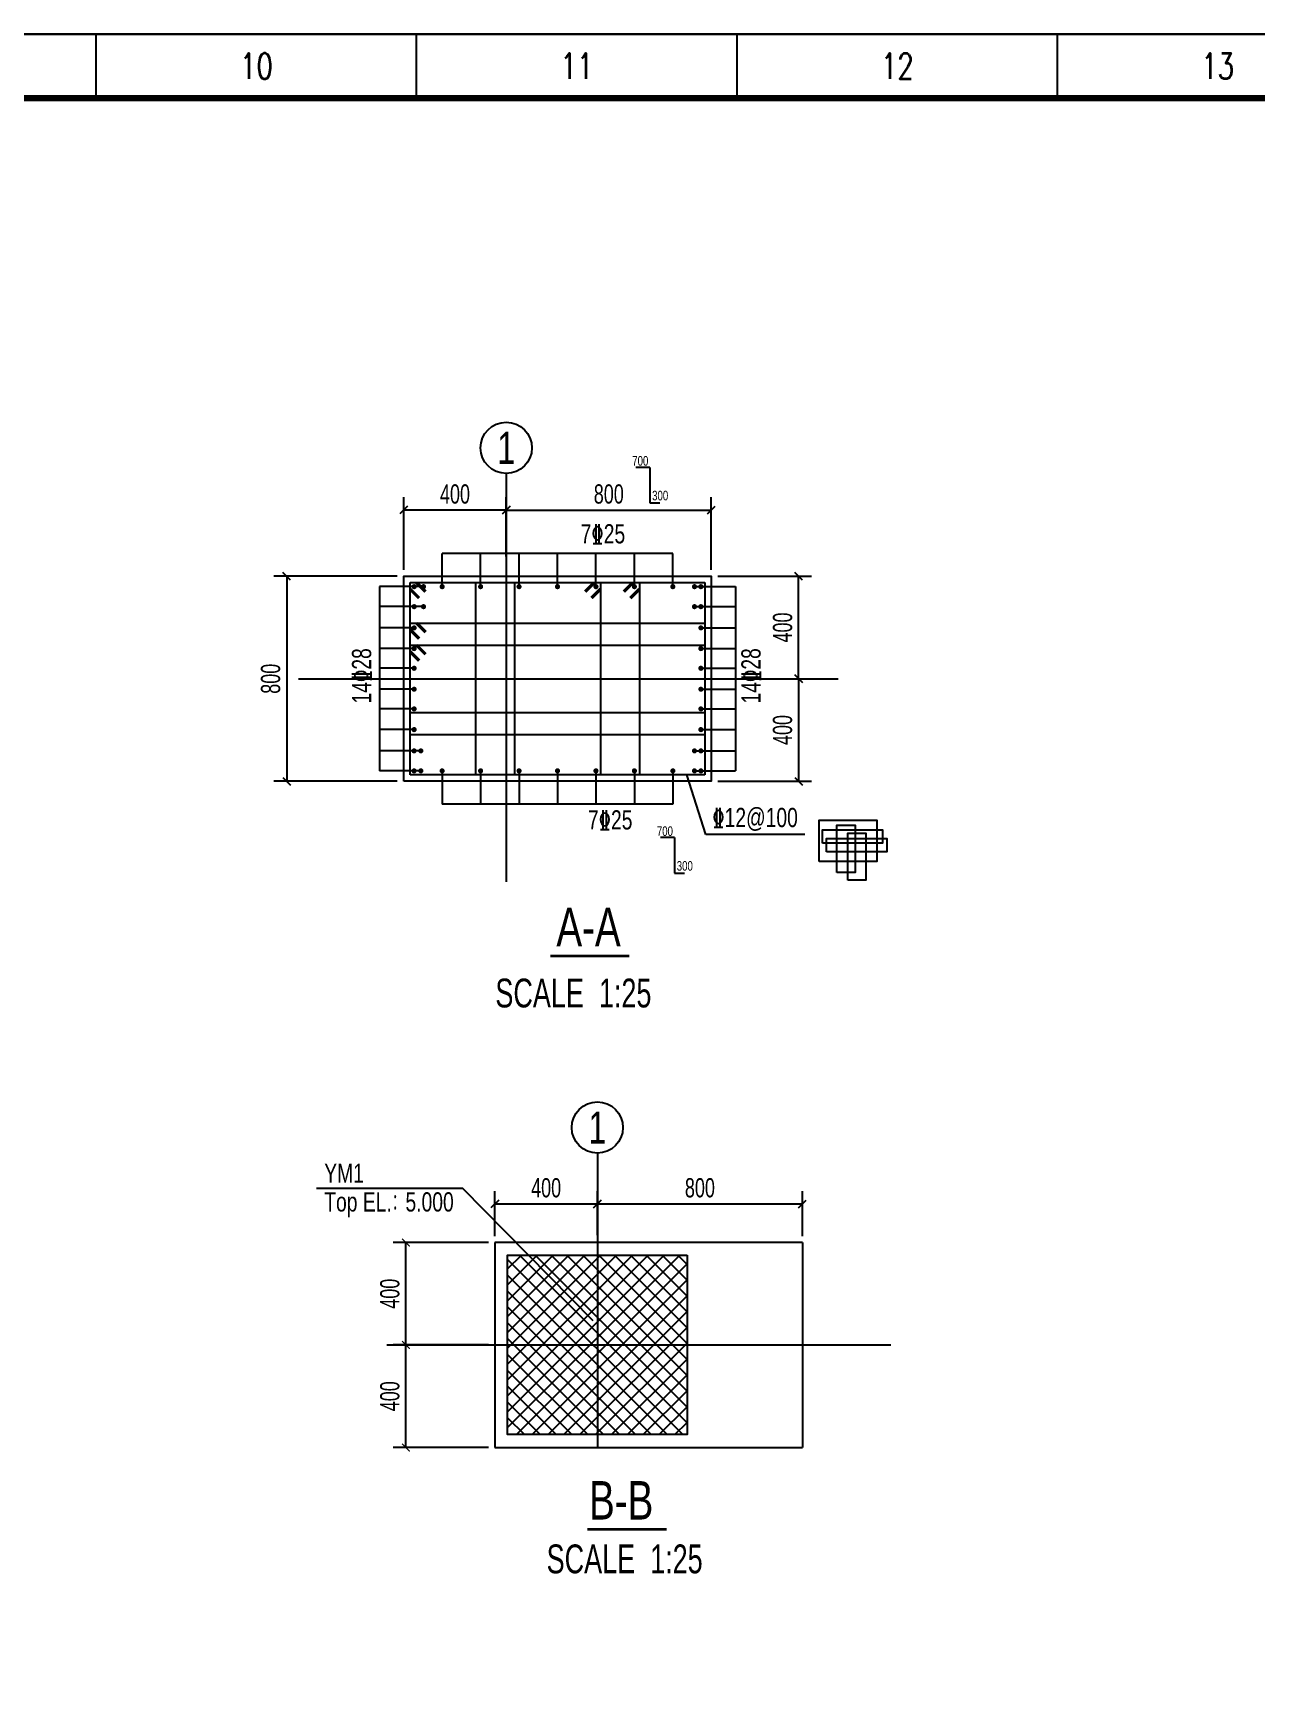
# Model space of a CAD drawing. Header units: millimetres. Extents: x -15901 to 146244, y -607033 to -56344.
# Drawn here: x 33359 to 52444, y -573322 to -547598 of the extents above; entities that cross this region are included whole.
import ezdxf
from ezdxf.enums import TextEntityAlignment as Align

# ---------------------------------------------------------------- set-up
doc = ezdxf.new("R2010")
doc.units = ezdxf.units.MM
doc.header["$LTSCALE"] = 2000
doc.linetypes.add('CENTER', pattern=[50.8, 31.75, -6.35, 6.35, -6.35])
for name, color, linetype in [('6', 1, 'Continuous'), ('LABEL_PM', 7, 'Continuous'), ('S_01', 3, 'Continuous'), ('S_01_OUTL', 3, 'Continuous'), ('S_02', 151, 'CENTER'), ('S_02_AXIS', 171, 'CENTER'), ('S_04', 2, 'Continuous'), ('S_04_TEXT', 2, 'Continuous'), ('S_05_DIMS', 7, 'Continuous'), ('S_06', 1, 'Continuous'), ('S_06_RBAR', 1, 'Continuous'), ('S_07', 6, 'Continuous'), ('TEXT', 3, 'Continuous'), ('TK', 1, 'Continuous')]:
    doc.layers.add(name, color=color, linetype=linetype)
doc.styles.add('KS', font='kstxt.shx', dxfattribs={"width": 0.7, "height": 300, "bigfont": 'kshz.shx'})
doc.styles.add('TK-HZ', font='txt.shx', dxfattribs={"width": 0.8, "bigfont": 'hztxt.shx'})
doc.dimstyles.new('KS25', dxfattribs={"dimtxt": 300, "dimasz": 120, "dimexe": 200, "dimexo": 100, "dimgap": 100, "dimtad": 1, "dimdec": 0, "dimlfac": 0.25, "dimzin": 14, "dimdsep": 46, "dimtxsty": 'KS', "dimblk": 'ARCHTICK', "dimcen": -900, "dimclrd": 7, "dimclre": 7, "dimclrt": 2, "dimadec": 0, "dimazin": 0, "dimtfac": 1, "dimtdec": 0, "dimtix": 1, "dimtmove": 2, "dimatfit": 2, "dimfxl": 1, "dimtolj": 1, "dimtzin": 14, "dimarcsym": 0})
doc.dimstyles.new('KSDIM0.25', dxfattribs={"dimtxt": 300, "dimasz": 120, "dimexe": 200, "dimexo": 100, "dimgap": 100, "dimtad": 1, "dimdec": 0, "dimlfac": 0.25, "dimzin": 14, "dimdsep": 46, "dimtxsty": 'KS', "dimblk": 'ARCHTICK', "dimblk1": 'OBLIQUE', "dimblk2": 'OBLIQUE', "dimsah": 1, "dimcen": -900, "dimclrd": 7, "dimclre": 7, "dimclrt": 2, "dimazin": 3, "dimtfac": 1, "dimtdec": 0, "dimtix": 1, "dimtmove": 2, "dimatfit": 2, "dimfxl": 1, "dimtolj": 1, "dimtzin": 14, "dimlwd": -3, "dimarcsym": 0})

# ---------------------------------------------------------------- blocks, each defined once
blk = doc.blocks.new('A1-1')
at = {"layer": 'TK', "color": 7}
for p, q in [((47050, 58400), (47050, 59400)), ((52050, 58400), (52050, 59400)), ((57050, 58400), (57050, 59400)), ((62050, 58400), (62050, 59400))]:
    blk.add_line(p, q, dxfattribs=at)
for points, const_width in [([(0, 0), (84100, 0), (84100, 59400), (0, 59400)], 35), ([(2500, 1000), (83100, 1000), (83100, 58400), (2500, 58400)], 100)]:
    blk.add_lwpolyline(points, close=True, dxfattribs=dict(at, const_width=const_width))
at = {"layer": 'TK', "color": 7, "style": 'TK-HZ', "width": 0.75}
for s, p in [('10', (49550, 58900)), ('11', (54550, 58900)), ('12', (59550, 58900)), ('13', (64550, 58900))]:
    blk.add_text(s, height=400, dxfattribs=at).set_placement(p, align=Align.MIDDLE_CENTER)
blk = doc.blocks.new('_OBLIQUE')
at = {"color": 1}
blk.add_line((-0.5, -0.5), (0.5, 0.5), dxfattribs=at)
blk = doc.blocks.new('*D712')
at = {"layer": 'Defpoints', "color": 0}
for p in [(39144, -555046), (40744, -555869), (39144, -556078)]:
    blk.add_point(p, dxfattribs=at)
at = {"layer": 'LABEL_PM', "color": 7, "lineweight": -2}
for p, q in [((39144, -555978), (39144, -554846)), ((40744, -555769), (40744, -554846))]:
    blk.add_line(p, q, dxfattribs=at)
at = {"layer": 'LABEL_PM', "color": 7, "lineweight": -3}
blk.add_line((40744, -555046), (39144, -555046), dxfattribs=at)
at = {"layer": 'LABEL_PM', "color": 7, "linetype": 'ByBlock', "lineweight": -3, "xscale": 120, "yscale": 120, "zscale": 120, "rotation": 180}
blk.add_blockref('_OBLIQUE', (39144, -555046), dxfattribs=at)
at = {"layer": 'LABEL_PM', "color": 7, "linetype": 'ByBlock', "lineweight": -3, "xscale": 120, "yscale": 120, "zscale": 120}
blk.add_blockref('_OBLIQUE', (40744, -555046), dxfattribs=at)
at = {"layer": 'LABEL_PM', "color": 2, "insert": (39944, -554796), "char_height": 300, "attachment_point": 5, "style": 'KS'}
blk.add_mtext('\\A1;400', dxfattribs=at)
blk = doc.blocks.new('_ArchTick')
at = {"color": 0, "linetype": 'ByBlock', "const_width": 0.15}
blk.add_lwpolyline([(-0.5, -0.5), (0.5, 0.5)], dxfattribs=at)
blk = doc.blocks.new('*D713')
at = {"layer": 'Defpoints', "color": 0}
for p in [(39144, -556078), (37318, -559278), (39144, -559278)]:
    blk.add_point(p, dxfattribs=at)
at = {"layer": 'LABEL_PM', "color": 7, "lineweight": -2}
for p, q in [((39044, -556078), (37118, -556078)), ((39044, -559278), (37118, -559278))]:
    blk.add_line(p, q, dxfattribs=at)
at = {"layer": 'LABEL_PM', "color": 7, "lineweight": -3}
blk.add_line((37318, -556078), (37318, -559278), dxfattribs=at)
at = {"layer": 'LABEL_PM', "color": 7, "linetype": 'ByBlock', "lineweight": -3, "xscale": 120, "yscale": 120, "zscale": 120}
for p, rotation in [((37318, -556078), 90), ((37318, -559278), 270)]:
    blk.add_blockref('_OBLIQUE', p, dxfattribs=dict(at, rotation=rotation))
at = {"layer": 'LABEL_PM', "color": 2, "insert": (37068, -557678), "char_height": 300, "attachment_point": 5, "rotation": 90, "style": 'KS'}
blk.add_mtext('\\A1;800', dxfattribs=at)
blk = doc.blocks.new('Dot')
at = {"layer": '6', "const_width": 0.4}
blk.add_lwpolyline([(-0.2, 0, 1), (0.2, 0, 1)], format="xyb", close=True, dxfattribs=at)
blk = doc.blocks.new('*D714')
at = {"layer": 'Defpoints', "color": 0}
for p in [(43944, -555046), (40744, -555869), (43944, -556078)]:
    blk.add_point(p, dxfattribs=at)
at = {"layer": 'LABEL_PM', "color": 7, "lineweight": -2}
for p, q in [((40744, -555769), (40744, -554846)), ((43944, -555978), (43944, -554846))]:
    blk.add_line(p, q, dxfattribs=at)
at = {"layer": 'LABEL_PM', "color": 7, "lineweight": -3}
blk.add_line((40744, -555046), (43944, -555046), dxfattribs=at)
at = {"layer": 'LABEL_PM', "color": 7, "linetype": 'ByBlock', "lineweight": -3, "xscale": 120, "yscale": 120, "zscale": 120, "rotation": 180}
blk.add_blockref('_OBLIQUE', (40744, -555046), dxfattribs=at)
at = {"layer": 'LABEL_PM', "color": 7, "linetype": 'ByBlock', "lineweight": -3, "xscale": 120, "yscale": 120, "zscale": 120}
blk.add_blockref('_OBLIQUE', (43944, -555046), dxfattribs=at)
at = {"layer": 'LABEL_PM', "color": 2, "insert": (42344, -554796), "char_height": 300, "attachment_point": 5, "style": 'KS'}
blk.add_mtext('\\A1;800', dxfattribs=at)
blk = doc.blocks.new('*D715')
at = {"layer": 'Defpoints', "color": 0}
for p in [(44831, -557678), (43944, -559278), (45307, -559278)]:
    blk.add_point(p, dxfattribs=at)
at = {"layer": 'S_05_DIMS', "color": 7, "lineweight": -2}
for p, q in [((44931, -557678), (45507, -557678)), ((44044, -559278), (45507, -559278))]:
    blk.add_line(p, q, dxfattribs=at)
at = {"layer": 'S_05_DIMS', "color": 7, "lineweight": -3}
blk.add_line((45307, -557678), (45307, -559278), dxfattribs=at)
at = {"layer": 'S_05_DIMS', "color": 7, "linetype": 'ByBlock', "lineweight": -3, "xscale": 120, "yscale": 120, "zscale": 120}
for p, rotation in [((45307, -557678), 90), ((45307, -559278), 270)]:
    blk.add_blockref('_OBLIQUE', p, dxfattribs=dict(at, rotation=rotation))
at = {"layer": 'S_05_DIMS', "color": 2, "insert": (45057, -558478), "char_height": 300, "attachment_point": 5, "rotation": 90, "style": 'KS'}
blk.add_mtext('\\A1;400', dxfattribs=at)
blk = doc.blocks.new('*D716')
at = {"layer": 'Defpoints', "color": 0}
for p in [(43944, -556078), (45307, -556078), (44831, -557678)]:
    blk.add_point(p, dxfattribs=at)
at = {"layer": 'S_05_DIMS', "color": 7, "lineweight": -2}
for p, q in [((44044, -556078), (45507, -556078)), ((44931, -557678), (45507, -557678))]:
    blk.add_line(p, q, dxfattribs=at)
at = {"layer": 'S_05_DIMS', "color": 7, "lineweight": -3}
blk.add_line((45307, -557678), (45307, -556078), dxfattribs=at)
at = {"layer": 'S_05_DIMS', "color": 7, "linetype": 'ByBlock', "lineweight": -3, "xscale": 120, "yscale": 120, "zscale": 120}
for p, rotation in [((45307, -556078), 90), ((45307, -557678), 270)]:
    blk.add_blockref('_OBLIQUE', p, dxfattribs=dict(at, rotation=rotation))
at = {"layer": 'S_05_DIMS', "color": 2, "insert": (45057, -556878), "char_height": 300, "attachment_point": 5, "rotation": 90, "style": 'KS'}
blk.add_mtext('\\A1;400', dxfattribs=at)
blk = doc.blocks.new('RW')
at = {"layer": 'S_06_RBAR'}
for points in [[(0, 100, 50, 50, 0), (141, 241, 0, 0, 0)], [(100, 0, 50, 50, 0), (241, 141, 0, 0, 0)]]:
    blk.add_lwpolyline(points, format="xyseb", dxfattribs=at)
blk = doc.blocks.new('*D717')
at = {"layer": 'Defpoints', "color": 0}
for p in [(39178, -568077), (40566, -568077), (40566, -569677)]:
    blk.add_point(p, dxfattribs=at)
at = {"layer": 'S_04', "color": 7, "lineweight": -2}
for p, q in [((40466, -568077), (38978, -568077)), ((39178, -569677), (39178, -568077)), ((40466, -569677), (38978, -569677))]:
    blk.add_line(p, q, dxfattribs=at)
at = {"layer": 'S_04', "color": 7, "linetype": 'ByBlock', "lineweight": -2, "xscale": 120, "yscale": 120, "zscale": 120}
for p, rotation in [((39178, -568077), 89.999999999975), ((39178, -569677), 269.9999999999749)]:
    blk.add_blockref('_ArchTick', p, dxfattribs=dict(at, rotation=rotation))
at = {"layer": 'S_04', "color": 2, "insert": (38928, -568877), "char_height": 300, "attachment_point": 5, "rotation": 90, "style": 'KS'}
blk.add_mtext('\\A1;400', dxfattribs=at)
blk = doc.blocks.new('*D718')
at = {"layer": 'Defpoints', "color": 0}
for p in [(39178, -566477), (40566, -566477), (40566, -568077)]:
    blk.add_point(p, dxfattribs=at)
at = {"layer": 'S_04', "color": 7, "lineweight": -2}
for p, q in [((40466, -566477), (38978, -566477)), ((39178, -568077), (39178, -566477)), ((40466, -568077), (38978, -568077))]:
    blk.add_line(p, q, dxfattribs=at)
at = {"layer": 'S_04', "color": 7, "linetype": 'ByBlock', "lineweight": -2, "xscale": 120, "yscale": 120, "zscale": 120}
for p, rotation in [((39178, -566477), 89.99999999852893), ((39178, -568077), 269.9999999985289)]:
    blk.add_blockref('_ArchTick', p, dxfattribs=dict(at, rotation=rotation))
at = {"layer": 'S_04', "color": 2, "insert": (38928, -567277), "char_height": 300, "attachment_point": 5, "rotation": 90, "style": 'KS'}
blk.add_mtext('\\A1;400', dxfattribs=at)
blk = doc.blocks.new('*D719')
at = {"layer": 'Defpoints', "color": 0}
for p in [(42166, -565875), (40566, -566477), (42166, -566465)]:
    blk.add_point(p, dxfattribs=at)
at = {"layer": 'S_05_DIMS', "color": 7, "lineweight": -2}
for p, q in [((40566, -566377), (40566, -565675)), ((42166, -566365), (42166, -565675))]:
    blk.add_line(p, q, dxfattribs=at)
at = {"layer": 'S_05_DIMS', "color": 7, "lineweight": -3}
blk.add_line((40566, -565875), (42166, -565875), dxfattribs=at)
at = {"layer": 'S_05_DIMS', "color": 7, "linetype": 'ByBlock', "lineweight": -3, "xscale": 120, "yscale": 120, "zscale": 120, "rotation": 180}
blk.add_blockref('_OBLIQUE', (40566, -565875), dxfattribs=at)
at = {"layer": 'S_05_DIMS', "color": 7, "linetype": 'ByBlock', "lineweight": -3, "xscale": 120, "yscale": 120, "zscale": 120}
blk.add_blockref('_OBLIQUE', (42166, -565875), dxfattribs=at)
at = {"layer": 'S_05_DIMS', "color": 2, "insert": (41366, -565625), "char_height": 300, "attachment_point": 5, "style": 'KS'}
blk.add_mtext('\\A1;400', dxfattribs=at)
blk = doc.blocks.new('*D720')
at = {"layer": 'Defpoints', "color": 0}
for p in [(45366, -565875), (42166, -566465), (45366, -566477)]:
    blk.add_point(p, dxfattribs=at)
at = {"layer": 'S_05_DIMS', "color": 7, "lineweight": -2}
for p, q in [((42166, -566365), (42166, -565675)), ((45366, -566377), (45366, -565675))]:
    blk.add_line(p, q, dxfattribs=at)
at = {"layer": 'S_05_DIMS', "color": 7, "lineweight": -3}
blk.add_line((42166, -565875), (45366, -565875), dxfattribs=at)
at = {"layer": 'S_05_DIMS', "color": 7, "linetype": 'ByBlock', "lineweight": -3, "xscale": 120, "yscale": 120, "zscale": 120, "rotation": 180}
blk.add_blockref('_OBLIQUE', (42166, -565875), dxfattribs=at)
at = {"layer": 'S_05_DIMS', "color": 7, "linetype": 'ByBlock', "lineweight": -3, "xscale": 120, "yscale": 120, "zscale": 120}
blk.add_blockref('_OBLIQUE', (45366, -565875), dxfattribs=at)
at = {"layer": 'S_05_DIMS', "color": 2, "insert": (43766, -565625), "char_height": 300, "attachment_point": 5, "style": 'KS'}
blk.add_mtext('\\A1;800', dxfattribs=at)

msp = doc.modelspace()

# ---------------------------------------------------------------- hatches: boundary and pattern name
at = {"layer": 'S_07'}
h = msp.add_hatch(dxfattribs=at)
h.set_pattern_fill('ANSI37', color=6, scale=1400, angle=270, style=0)
h.set_pattern_definition([(315, (-207637.02, 269444.08), (123.743687, 123.743687), []), (45, (-207637.02, 269444.08), (-123.743687, 123.743687), [])])
h.paths.add_polyline_path([(42165.571, -568076.601), (43565.571, -568076.601), (43565.571, -566676.601), (42165.571, -566676.601)])
h.paths.add_polyline_path([(42165.571, -569476.601), (43565.571, -569476.601), (43565.571, -568076.601), (42165.571, -568076.601)])
h.paths.add_polyline_path([(42165.571, -569476.601), (42165.571, -568076.601), (40765.571, -568076.601), (40765.571, -569476.601)])
h.paths.add_polyline_path([(40765.571, -568076.601), (42165.571, -568076.601), (42165.571, -566676.601), (40765.571, -566676.601)])

# ---------------------------------------------------------------- linework, layer by layer
at = {"layer": 'LABEL_PM'}
for p, q in [((43343.769, -555720.335), (39743.769, -555720.335)), ((39743.769, -556240.528), (39743.769, -555720.335)), ((40343.769, -556240.528), (40343.769, -555720.335)), ((40943.769, -556240.528), (40943.769, -555720.335)), ((41543.769, -556240.528), (41543.769, -555720.335)), ((42143.769, -556240.528), (42143.769, -555720.335)), ((42743.769, -556240.528), (42743.769, -555720.335)), ((43343.769, -556240.528), (43343.769, -555720.335)), ((38765.262, -556240.528), (38765.262, -559115.528)), ((39453.035, -556240.528), (38765.262, -556240.528)), ((43685.127, -556240.528), (44322.277, -556240.528)), ((44322.277, -556240.528), (44322.277, -559115.528)), ((39453.035, -556552.511), (38767.235, -556552.511)), ((43681.37, -556552.511), (44322.277, -556552.511)), ((39306.269, -556884.163), (38765.262, -556884.163)), ((43781.269, -556884.163), (44322.277, -556884.163)), ((39306.269, -557207.518), (38765.262, -557207.518)), ((43781.269, -557207.518), (44322.277, -557207.518)), ((39306.269, -557514.553), (38765.262, -557514.553)), ((43781.269, -557514.553), (44322.277, -557514.553)), ((39306.269, -557841.502), (38765.262, -557841.502)), ((43781.269, -557841.502), (44322.277, -557841.502)), ((39306.269, -558148.538), (38765.262, -558148.538)), ((43781.269, -558148.538), (44322.277, -558148.538)), ((39306.269, -558471.893), (38765.262, -558471.893)), ((43781.269, -558471.893), (44322.277, -558471.893)), ((39411.102, -558803.545), (38765.262, -558803.545)), ((43681.37, -558803.545), (44322.277, -558803.545)), ((39411.102, -559115.528), (38765.262, -559115.528)), ((39743.769, -559115.528), (39743.769, -559635.721)), ((40343.769, -559115.528), (40343.769, -559635.721)), ((40943.769, -559115.528), (40943.769, -559635.721)), ((41543.769, -559115.528), (41543.769, -559635.721)), ((42143.769, -559115.528), (42143.769, -559635.721)), ((42743.769, -559115.528), (42743.769, -559635.721)), ((43343.769, -559115.528), (43343.769, -559635.721)), ((43860.74, -560107.601), (43560.267, -559178.028)), ((43687.232, -559115.528), (44322.277, -559115.528)), ((43343.769, -559635.721), (39743.769, -559635.721)), ((45402.476, -560107.601), (43860.74, -560107.601))]:
    msp.add_line(p, q, dxfattribs=at)
at = {"layer": 'S_01'}
for p, q in [((40565.571, -566476.601), (40565.571, -569676.601)), ((45365.571, -566476.601), (40565.571, -566476.601)), ((45365.571, -566476.601), (45365.571, -569676.601)), ((40565.571, -569676.601), (45365.571, -569676.601))]:
    msp.add_line(p, q, dxfattribs=at)
msp.add_lwpolyline([(39143.769, -559278.028), (39143.769, -556078.028), (43943.769, -556078.028), (43943.769, -559278.028)], close=True, dxfattribs=at)
at = {"layer": 'S_01', "const_width": 45}
for points in [[(42666.846, -562005.956), (41431.846, -562005.956)], [(42011.706, -570954.92), (43246.706, -570954.92)]]:
    msp.add_lwpolyline(points, dxfattribs=at)
at = {"layer": 'S_01'}
for centre in [(40743.769, -554073.75), (42165.571, -564682.597)]:
    msp.add_circle(centre, 400, dxfattribs=at)
at = {"layer": 'S_01_OUTL'}
msp.add_lwpolyline([(43565.571, -566676.601), (43565.571, -569476.601), (40765.571, -569476.601), (40765.571, -566676.601)], close=True, dxfattribs=at)
at = {"layer": 'S_02', "ltscale": 5}
for p, q in [((42165.571, -565082.597), (42165.571, -569676.601)), ((38880.895, -568076.601), (46744.991, -568076.601))]:
    msp.add_line(p, q, dxfattribs=at)
at = {"layer": 'S_02_AXIS'}
for p, q in [((40743.769, -554473.75), (40743.769, -560849.77)), ((37503.409, -557678.028), (45923.132, -557678.028))]:
    msp.add_line(p, q, dxfattribs=at)
at = {"layer": 'S_04'}
for p in [(37780.547, -565630.793), (42100.84, -567701.97)]:
    msp.add_line(p, (40063.192, -565630.793), dxfattribs=at)
at = {"layer": 'S_06'}
for p, q in [((39243.769, -559178.028), (39243.769, -556178.028)), ((39243.769, -556178.028), (43843.769, -556178.028)), ((40266.754, -556178.028), (40266.754, -559178.028)), ((40872.957, -556178.028), (40872.957, -559178.028)), ((42214.582, -556178.028), (42214.582, -559178.028)), ((42820.785, -556178.028), (42820.785, -559178.028)), ((43843.769, -556178.028), (43843.769, -559178.028)), ((39243.769, -556809.49), (43843.769, -556809.49)), ((39243.769, -557153.005), (43843.769, -557153.005)), ((39243.769, -558203.05), (43843.769, -558203.05)), ((39243.769, -558546.566), (43843.769, -558546.566)), ((43843.769, -559178.028), (39243.769, -559178.028))]:
    msp.add_line(p, q, dxfattribs=at)
at = {"layer": 'S_06_RBAR'}
for p, q in [((42985.901, -554378.093), (42768.362, -554378.093)), ((42985.901, -554378.093), (42985.901, -554930.385)), ((42985.901, -554930.385), (43142.385, -554930.385)), ((43369.911, -560158.202), (43152.372, -560158.202)), ((43369.911, -560158.202), (43369.911, -560710.495)), ((43369.911, -560710.495), (43526.395, -560710.495))]:
    msp.add_line(p, q, dxfattribs=at)
for points in [[(45628.85, -560529.091), (45628.85, -559887.525), (46526.158, -559887.525), (46526.158, -560529.091)], [(45905.003, -560699.922), (45905.003, -559964.269), (46188.372, -559964.269), (46188.372, -560699.922)], [(45676.888, -560242.112), (45676.888, -560033.73), (46617.766, -560033.73), (46617.766, -560242.112)], [(45743.191, -560377.877), (45743.191, -560169.494), (46684.07, -560169.494), (46684.07, -560377.877)], [(46072.341, -560823.057), (46072.341, -560087.404), (46355.709, -560087.404), (46355.709, -560823.057)]]:
    msp.add_lwpolyline(points, close=True, dxfattribs=at)

# ---------------------------------------------------------------- block references
at = {"layer": 'S_04_TEXT', "xscale": -1, "rotation": 180}
for p in [(39243.769, -556178.028), (39243.769, -556809.49), (39243.769, -557153.005)]:
    msp.add_blockref('RW', p, dxfattribs=at)
at = {"layer": 'S_04_TEXT', "rotation": 180}
for p in [(42214.582, -556178.028), (42820.785, -556178.028)]:
    msp.add_blockref('RW', p, dxfattribs=at)
at = {"layer": 'S_06', "yscale": 100, "zscale": 100, "rotation": 180}
for p, xscale in [((39306.269, -556240.528), -100), ((39743.769, -556240.528), 100), ((40343.769, -556240.528), 100), ((40943.769, -556240.528), 100), ((41543.769, -556240.528), 100), ((42143.769, -556240.528), 100), ((42743.769, -556240.528), 100), ((43343.769, -556240.528), 100), ((43781.269, -556240.528), 100), ((39306.269, -556552.511), -100), ((43781.269, -556552.511), 100), ((39306.269, -557841.502), -100), ((43781.269, -557841.502), 100), ((39306.269, -558148.538), -100), ((43781.269, -558148.538), 100), ((39306.269, -558471.893), -100), ((43781.269, -558471.893), 100), ((39306.269, -558803.545), -100), ((39411.102, -558803.545), -100), ((43681.37, -558803.545), 100), ((43781.269, -558803.545), 100), ((39306.269, -559115.528), -100), ((43781.269, -559115.528), 100)]:
    msp.add_blockref('Dot', p, dxfattribs=dict(at, xscale=xscale))
at = {"layer": 'S_06', "yscale": 100, "zscale": 100}
for p, xscale in [((39453.035, -556240.528), 100), ((43681.37, -556240.528), -100), ((39453.035, -556552.511), 100), ((43681.37, -556552.511), -100), ((39306.269, -556884.163), 100), ((43781.269, -556884.163), -100), ((39306.269, -557207.518), 100), ((43781.269, -557207.518), -100), ((39306.269, -557514.553), 100), ((43781.269, -557514.553), -100), ((39411.102, -559115.528), 100), ((39411.102, -559115.528), 100), ((39411.102, -559115.528), 100), ((39743.769, -559115.528), -100), ((40343.769, -559115.528), -100), ((40943.769, -559115.528), -100), ((41543.769, -559115.528), -100), ((42143.769, -559115.528), -100), ((42743.769, -559115.528), -100), ((43343.769, -559115.528), -100), ((43681.37, -559115.528), -100), ((43681.37, -559115.528), -100), ((43681.37, -559115.528), -100)]:
    msp.add_blockref('Dot', p, dxfattribs=dict(at, xscale=xscale))
at = {"layer": 'TK', "color": 7}
msp.add_blockref('A1-1', (-12704.988, -607015.378), dxfattribs=at)

# ---------------------------------------------------------------- texts
at = {"layer": 'S_04', "style": 'KS', "width": 0.75}
for p in [(40743.769, -554073.75), (42165.571, -564682.597)]:
    msp.add_text('1', height=500, dxfattribs=at).set_placement(p, align=Align.MIDDLE)
for s, height, p in [('700', 150, (42710.215, -554351.617)), ('300', 150, (43020.544, -554893.461)), ('7%%13225', 300, (41905.025, -555565.456)), ('7%%13225', 300, (42018.183, -560030.739)), ('%%13212@100', 300, (43958.993, -559993.336)), ('700', 150, (43094.224, -560131.727)), ('300', 150, (43404.553, -560673.57)), ('A-A', 600, (41526.485, -561852.34)), ('YM1', 300, (37903.96, -565545.05)), ('Top EL.：5.000', 300, (37903.96, -565993.547)), ('B-B', 600, (42036.067, -570801.305))]:
    msp.add_text(s, height=height, dxfattribs=at).set_placement(p)
for p in [(38636.518, -558063.461), (44712.713, -558063.461)]:
    msp.add_text('14%%13228', height=300, rotation=90, dxfattribs=at).set_placement(p)
at = {"layer": 'TEXT', "style": 'KS', "width": 0.7}
for p in [(41792.107, -562583.188), (42591.614, -571415.733)]:
    msp.add_text('SCALE  1:25', height=450, dxfattribs=at).set_placement(p, align=Align.MIDDLE)

# ---------------------------------------------------------------- dimensions: what is measured, and where the dimension line sits
at = {"layer": 'LABEL_PM'}
for base, p2, override, picture, middle in [((39143.769, -555045.549), (39143.769, -556078.028), {"dimlfac": 0.25}, '*D712', (39943.769, -554795.549)), ((43943.769, -555045.549), (43943.769, -556078.028), {"dimtxsty": 'KS'}, '*D714', (42343.769, -554795.549))]:
    dim = msp.add_linear_dim(base=base, p1=(40743.769, -555869.458), p2=p2, angle=180, dimstyle='KSDIM0.25', override=override, dxfattribs=at)
    dim.commit()
    dim.dimension.update_dxf_attribs({"geometry": picture, "text_midpoint": middle})
dim = msp.add_linear_dim(base=(37318.231, -559278.028), p1=(39143.769, -556078.028), p2=(39143.769, -559278.028), angle=90, text='800', dimstyle='KSDIM0.25', override={"dimlfac": 0.25}, dxfattribs=at)
dim.commit()
dim.dimension.update_dxf_attribs({"geometry": '*D713', "text_midpoint": (37068.231, -557678.028)})
at = {"layer": 'S_04'}
dim = msp.add_linear_dim(base=(39178.068, -566476.601), p1=(40565.571, -568076.601), p2=(40565.571, -566476.601), angle=270, dimstyle='KS25', dxfattribs=at)
dim.commit()
dim.dimension.update_dxf_attribs({"geometry": '*D718', "text_midpoint": (38928.068, -567276.601)})
dim = msp.add_aligned_dim(p1=(40565.571, -569676.601), p2=(40565.571, -568076.601), distance=1387.503, dimstyle='KS25', dxfattribs=at)
dim.commit()
dim.dimension.update_dxf_attribs({"geometry": '*D717', "text_midpoint": (38928.068, -568876.601)})
at = {"layer": 'S_05_DIMS'}
for base, p2, angle, picture, middle in [((45307.159, -556078.028), (43943.769, -556078.028), 270, '*D716', (45057.159, -556878.028)), ((45307.159, -559278.028), (43943.769, -559278.028), 90, '*D715', (45057.159, -558478.028))]:
    dim = msp.add_linear_dim(base=base, p1=(44831.062, -557678.028), p2=p2, angle=angle, dimstyle='KSDIM0.25', override={"dimlfac": 0.25}, dxfattribs=at)
    dim.commit()
    dim.dimension.update_dxf_attribs({"geometry": picture, "text_midpoint": middle})
for base, p1, p2, picture, middle in [((42165.571, -565875.058), (40565.571, -566476.601), (42165.571, -566465.376), '*D719', (41365.571, -565625.058)), ((45365.571, -565875.058), (42165.571, -566465.376), (45365.571, -566476.601), '*D720', (43765.571, -565625.058))]:
    dim = msp.add_linear_dim(base=base, p1=p1, p2=p2, dimstyle='KSDIM0.25', override={"dimlfac": 0.25}, dxfattribs=at)
    dim.commit()
    dim.dimension.update_dxf_attribs({"geometry": picture, "text_midpoint": middle})

doc.saveas('drawing.dxf')
